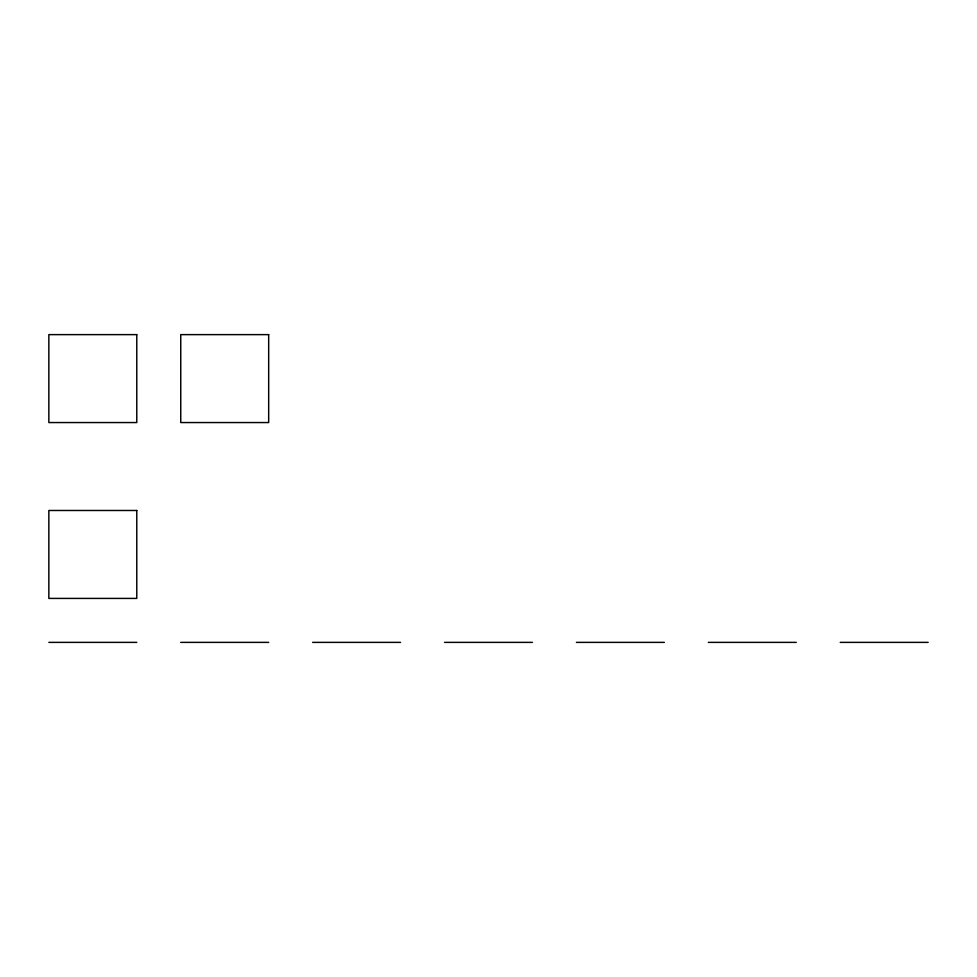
<?xml version="1.0" encoding="UTF-8"?>
<svg xmlns="http://www.w3.org/2000/svg" width="977" height="977" viewBox="0 0 977 977"><rect width="100%" height="100%" fill="white"/><g stroke="black" fill="none" stroke-linecap="round" stroke-linejoin="round"><path stroke-width="1.47" d="M48.85 642.377L136.78 642.377M180.745 642.377L268.675 642.377M312.64 642.377L400.57 642.377M444.535 642.377L532.465 642.377M576.43 642.377L664.36 642.377M708.325 642.377L796.255 642.377M840.22 642.377L928.15 642.377M136.78 334.623L48.85 334.623L48.85 422.553L136.78 422.553L136.78 334.623M268.675 334.623L180.745 334.623L180.745 422.553L268.675 422.553L268.675 334.623M136.78 510.482L48.85 510.482L48.85 598.413L136.78 598.413L136.78 510.482"/></g></svg>
